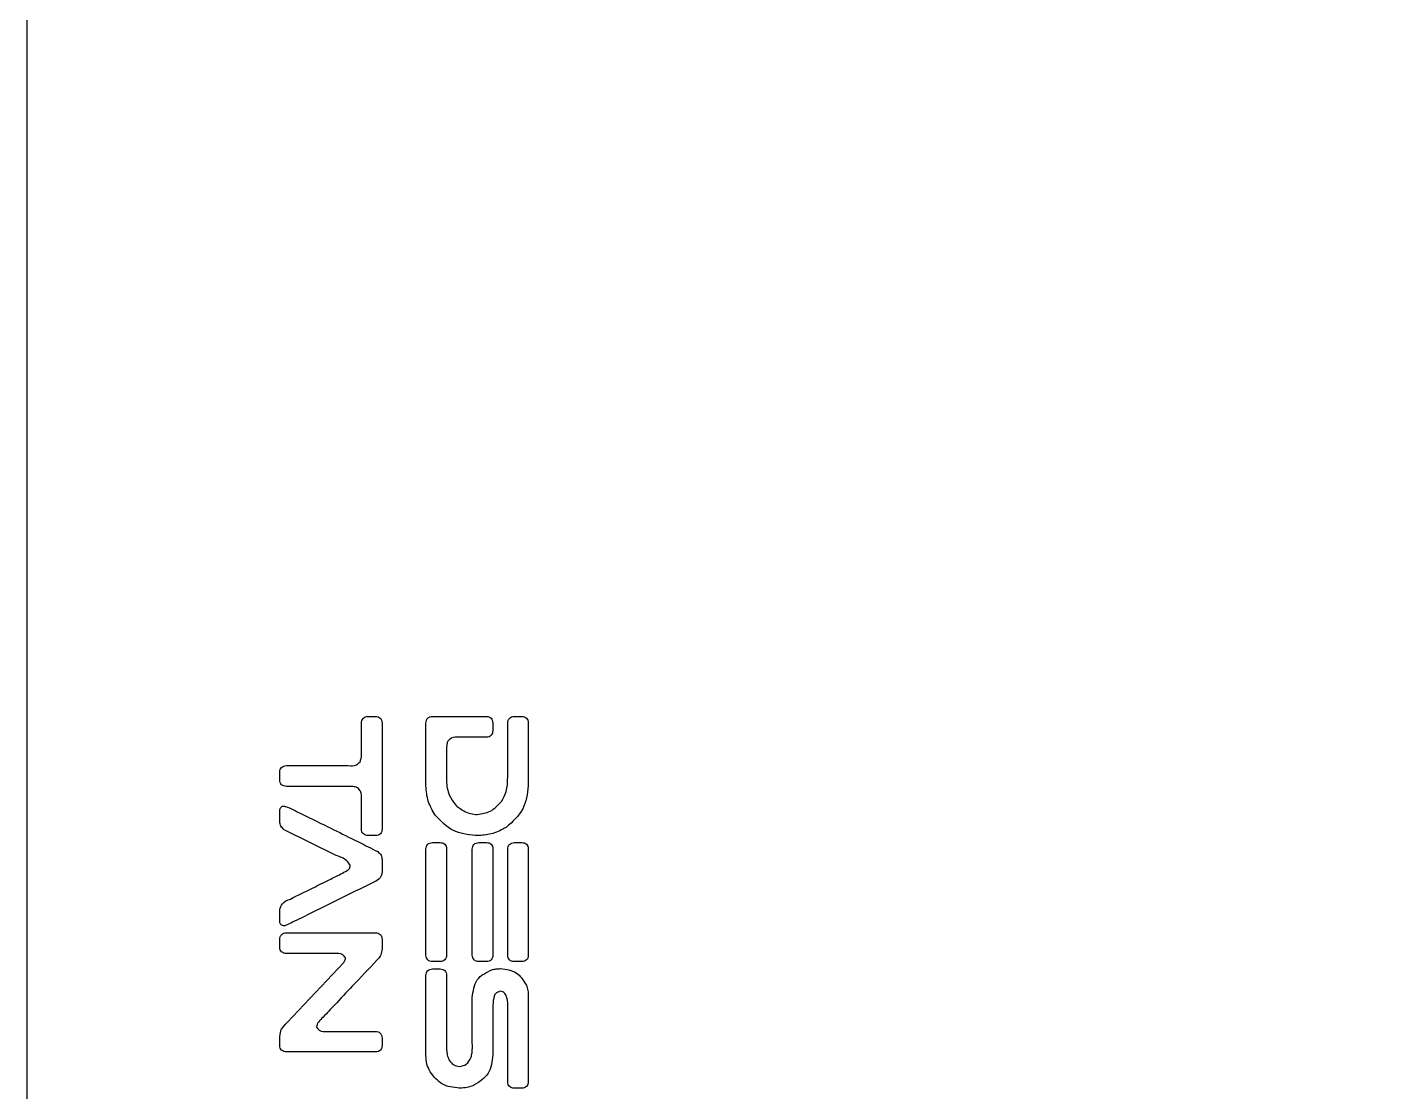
# Model space of a CAD drawing. Header units: millimetres. Extents: x -102 to 10, y -78 to 10.
# Drawn here: x -102.15 to -74.11, y -55.96 to -34.12 of the extents above; entities that cross this region are included whole.
import ezdxf

# ---------------------------------------------------------------- set-up
doc = ezdxf.new("R2010")
doc.units = ezdxf.units.MM
doc.layers.get('0').update_dxf_attribs({"linetype": 'CONTINUOUS'})

msp = doc.modelspace()

# ---------------------------------------------------------------- linework, layer by layer
for p, q in [((-95.293, -49.001), (-95.293, -48.395)), ((-95.158, -48.26), (-95.005, -48.26)), ((-94.87, -48.395), (-94.87, -50.567)), ((-93.97, -49.685), (-93.97, -48.395)), ((-93.836, -48.26), (-92.731, -48.26)), ((-92.599, -48.395), (-92.599, -48.551)), ((-92.293, -49.511), (-92.293, -48.395)), ((-92.158, -48.26), (-92.005, -48.26)), ((-91.87, -48.395), (-91.87, -49.682)), ((-92.731, -48.686), (-93.28, -48.686)), ((-93.547, -48.953), (-93.547, -49.418)), ((-96.835, -49.268), (-95.563, -49.268)), ((-96.97, -49.559), (-96.97, -49.403)), ((-95.563, -49.694), (-96.835, -49.694)), ((-96.916, -50.099), (-96.895, -50.096)), ((-96.895, -50.096), (-96.88, -50.096)), ((-95.293, -50.567), (-95.293, -49.961)), ((-96.97, -50.417), (-96.97, -50.198)), ((-95.812, -51.11), (-96.877, -50.582)), ((-95.005, -50.702), (-95.158, -50.702)), ((-92.881, -50.702), (-92.959, -50.702)), ((-93.97, -53.153), (-93.97, -50.981)), ((-93.836, -50.846), (-93.681, -50.846)), ((-93.547, -50.981), (-93.547, -53.153)), ((-93.019, -53.153), (-93.019, -50.981)), ((-92.884, -50.846), (-92.728, -50.846)), ((-92.596, -50.981), (-92.596, -53.153)), ((-92.293, -53.153), (-92.293, -50.981)), ((-92.158, -50.846), (-92.005, -50.846)), ((-91.87, -50.981), (-91.87, -53.153)), ((-94.87, -51.203), (-94.87, -51.446)), ((-95.524, -51.338), (-95.524, -51.311)), ((-96.97, -52.451), (-96.97, -52.229)), ((-96.88, -52.553), (-96.895, -52.553)), ((-96.835, -52.697), (-95.005, -52.697)), ((-96.97, -52.988), (-96.97, -52.832)), ((-94.87, -52.832), (-94.87, -53.024)), ((-95.851, -53.123), (-96.835, -53.123)), ((-96.817, -54.539), (-95.653, -53.306)), ((-93.681, -53.288), (-93.836, -53.288)), ((-93.836, -53.438), (-93.681, -53.438)), ((-92.728, -53.288), (-92.884, -53.288)), ((-92.446, -53.432), (-92.44, -53.432)), ((-92.005, -53.288), (-92.158, -53.288)), ((-93.97, -55.214), (-93.97, -53.573)), ((-93.547, -53.573), (-93.547, -54.956)), ((-93.019, -54.956), (-93.019, -54.026)), ((-91.87, -54.002), (-91.87, -55.751)), ((-92.596, -54.266), (-92.596, -55.202)), ((-92.293, -55.751), (-92.293, -54.242)), ((-96.97, -55.004), (-96.97, -54.821)), ((-95.983, -54.719), (-95.005, -54.719)), ((-94.87, -54.851), (-94.87, -55.004)), ((-95.005, -55.139), (-96.835, -55.139)), ((-93.277, -55.883), (-93.286, -55.883)), ((-92.005, -55.883), (-92.158, -55.883))]:
    msp.add_line(p, q)
msp.add_lwpolyline([(-102.15, 10), (10, 10), (10, -78.25), (-102.15, -78.25)], close=True)
for points, knots in [([(-95.293, -48.395), (-95.292, -48.377), (-95.289, -48.342), (-95.269, -48.313), (-95.258, -48.299)], [0, 0, 0, 0, 0.00532038, 0.01038177, 0.01038177, 0.01038177, 0.01038177]), ([(-95.258, -48.299), (-95.245, -48.288), (-95.216, -48.263), (-95.178, -48.261), (-95.158, -48.26)], [0, 0, 0, 0, 0.00514898, 0.01104269, 0.01104269, 0.01104269, 0.01104269]), ([(-95.005, -48.26), (-94.986, -48.261), (-94.95, -48.263), (-94.921, -48.284), (-94.907, -48.295)], [0, 0, 0, 0, 0.00550549, 0.01053468, 0.01053468, 0.01053468, 0.01053468]), ([(-94.907, -48.295), (-94.897, -48.308), (-94.873, -48.337), (-94.871, -48.375), (-94.87, -48.395)], [0, 0, 0, 0, 0.00508592, 0.01097354, 0.01097354, 0.01097354, 0.01097354]), ([(-93.97, -48.395), (-93.969, -48.376), (-93.967, -48.34), (-93.946, -48.311), (-93.936, -48.298)], [0, 0, 0, 0, 0.00550456, 0.01052474, 0.01052474, 0.01052474, 0.01052474]), ([(-93.936, -48.298), (-93.922, -48.287), (-93.893, -48.263), (-93.856, -48.261), (-93.836, -48.26)], [0, 0, 0, 0, 0.00506154, 0.01090866, 0.01090866, 0.01090866, 0.01090866]), ([(-92.731, -48.26), (-92.712, -48.261), (-92.677, -48.263), (-92.648, -48.284), (-92.635, -48.295)], [0, 0, 0, 0, 0.00546846, 0.01040153, 0.01040153, 0.01040153, 0.01040153]), ([(-92.635, -48.295), (-92.625, -48.308), (-92.602, -48.338), (-92.6, -48.375), (-92.599, -48.395)], [0, 0, 0, 0, 0.00502458, 0.01090635, 0.01090635, 0.01090635, 0.01090635]), ([(-92.293, -48.395), (-92.292, -48.377), (-92.289, -48.342), (-92.269, -48.313), (-92.259, -48.299)], [0, 0, 0, 0, 0.00532038, 0.01038177, 0.01038177, 0.01038177, 0.01038177]), ([(-92.259, -48.299), (-92.245, -48.288), (-92.216, -48.263), (-92.178, -48.261), (-92.158, -48.26)], [0, 0, 0, 0, 0.00514898, 0.01104269, 0.01104269, 0.01104269, 0.01104269]), ([(-92.005, -48.26), (-91.986, -48.261), (-91.95, -48.263), (-91.921, -48.284), (-91.908, -48.295)], [0, 0, 0, 0, 0.00550549, 0.01053468, 0.01053468, 0.01053468, 0.01053468]), ([(-91.908, -48.295), (-91.897, -48.308), (-91.873, -48.337), (-91.871, -48.375), (-91.87, -48.395)], [0, 0, 0, 0, 0.00508592, 0.01097354, 0.01097354, 0.01097354, 0.01097354]), ([(-93.52, -48.764), (-93.525, -48.774), (-93.536, -48.797), (-93.539, -48.822), (-93.541, -48.836)], [0, 0, 0, 0, 0.0032597, 0.007539958, 0.007539958, 0.007539958, 0.007539958]), ([(-93.28, -48.686), (-93.339, -48.683), (-93.432, -48.679), (-93.497, -48.742), (-93.52, -48.764)], [0, 0, 0, 0, 0.01676381, 0.02615769, 0.02615769, 0.02615769, 0.02615769]), ([(-92.632, -48.647), (-92.645, -48.658), (-92.673, -48.683), (-92.711, -48.685), (-92.731, -48.686)], [0, 0, 0, 0, 0.0050568, 0.01091353, 0.01091353, 0.01091353, 0.01091353]), ([(-92.599, -48.551), (-92.6, -48.569), (-92.603, -48.604), (-92.622, -48.633), (-92.632, -48.647)], [0, 0, 0, 0, 0.00531443, 0.01031924, 0.01031924, 0.01031924, 0.01031924]), ([(-95.323, -49.19), (-95.314, -49.166), (-95.292, -49.106), (-95.293, -49.041), (-95.293, -49.001)], [0, 0, 0, 0, 0.00747182, 0.01927068, 0.01927068, 0.01927068, 0.01927068]), ([(-93.541, -48.836), (-93.543, -48.854), (-93.547, -48.893), (-93.547, -48.932), (-93.547, -48.953)], [0, 0, 0, 0, 0.00534398, 0.01172074, 0.01172074, 0.01172074, 0.01172074]), ([(-96.97, -49.403), (-96.969, -49.384), (-96.967, -49.349), (-96.947, -49.319), (-96.937, -49.306)], [0, 0, 0, 0, 0.00549973, 0.01047198, 0.01047198, 0.01047198, 0.01047198]), ([(-96.937, -49.306), (-96.924, -49.295), (-96.894, -49.271), (-96.856, -49.269), (-96.835, -49.268)], [0, 0, 0, 0, 0.00505472, 0.01112752, 0.01112752, 0.01112752, 0.01112752]), ([(-95.563, -49.268), (-95.504, -49.271), (-95.411, -49.275), (-95.346, -49.212), (-95.323, -49.19)], [0, 0, 0, 0, 0.01676379, 0.02615767, 0.02615767, 0.02615767, 0.02615767]), ([(-96.931, -49.66), (-96.942, -49.646), (-96.967, -49.617), (-96.969, -49.579), (-96.97, -49.559)], [0, 0, 0, 0, 0.00514898, 0.01104269, 0.01104269, 0.01104269, 0.01104269]), ([(-93.547, -49.418), (-93.55, -49.524), (-93.555, -49.683), (-93.504, -49.833), (-93.487, -49.883)], [0, 0, 0, 0, 0.03131111, 0.04719021, 0.04719021, 0.04719021, 0.04719021]), ([(-92.419, -50.003), (-92.383, -49.937), (-92.298, -49.785), (-92.295, -49.61), (-92.293, -49.511)], [0, 0, 0, 0, 0.02235541, 0.05147705, 0.05147705, 0.05147705, 0.05147705]), ([(-96.835, -49.694), (-96.853, -49.693), (-96.888, -49.69), (-96.917, -49.67), (-96.931, -49.66)], [0, 0, 0, 0, 0.00532037, 0.01038176, 0.01038176, 0.01038176, 0.01038176]), ([(-95.446, -49.7), (-95.464, -49.698), (-95.503, -49.694), (-95.542, -49.694), (-95.563, -49.694)], [0, 0, 0, 0, 0.00534397, 0.01172073, 0.01172073, 0.01172073, 0.01172073]), ([(-95.374, -49.721), (-95.384, -49.716), (-95.407, -49.705), (-95.432, -49.702), (-95.446, -49.7)], [0, 0, 0, 0, 0.003259704, 0.007539958, 0.007539958, 0.007539958, 0.007539958]), ([(-95.293, -49.961), (-95.291, -49.902), (-95.287, -49.808), (-95.351, -49.744), (-95.374, -49.721)], [0, 0, 0, 0, 0.0167727, 0.02630832, 0.02630832, 0.02630832, 0.02630832]), ([(-93.778, -50.285), (-93.834, -50.192), (-93.945, -50.006), (-93.962, -49.791), (-93.97, -49.685)], [0, 0, 0, 0, 0.03219939, 0.06376645, 0.06376645, 0.06376645, 0.06376645]), ([(-93.487, -49.883), (-93.453, -49.946), (-93.383, -50.076), (-93.259, -50.156), (-93.195, -50.198)], [0, 0, 0, 0, 0.02096442, 0.04354782, 0.04354782, 0.04354782, 0.04354782]), ([(-91.87, -49.682), (-91.891, -49.848), (-91.933, -50.19), (-92.191, -50.417), (-92.323, -50.534)], [0, 0, 0, 0, 0.04858825, 0.09952452, 0.09952452, 0.09952452, 0.09952452]), ([(-96.97, -50.198), (-96.968, -50.176), (-96.965, -50.135), (-96.932, -50.11), (-96.916, -50.099)], [0, 0, 0, 0, 0.00622318, 0.01179393, 0.01179393, 0.01179393, 0.01179393]), ([(-96.88, -50.096), (-96.85, -50.105), (-96.757, -50.133), (-96.671, -50.181), (-96.613, -50.213)], [0, 0, 0, 0, 0.00939208, 0.02921507, 0.02921507, 0.02921507, 0.02921507]), ([(-92.916, -50.27), (-92.824, -50.256), (-92.627, -50.227), (-92.492, -50.081), (-92.419, -50.003)], [0, 0, 0, 0, 0.02707403, 0.05786028, 0.05786028, 0.05786028, 0.05786028]), ([(-96.877, -50.582), (-96.904, -50.559), (-96.956, -50.516), (-96.966, -50.449), (-96.97, -50.417)], [0, 0, 0, 0, 0.0101873, 0.0195554, 0.0195554, 0.0195554, 0.0195554]), ([(-96.613, -50.213), (-96.403, -50.316), (-96.031, -50.498), (-95.66, -50.682), (-95.498, -50.762)], [0, 0, 0, 0, 0.0703039, 0.1242383, 0.1242383, 0.1242383, 0.1242383]), ([(-92.959, -50.702), (-93.116, -50.683), (-93.439, -50.643), (-93.663, -50.407), (-93.778, -50.285)], [0, 0, 0, 0, 0.04597261, 0.09451529, 0.09451529, 0.09451529, 0.09451529]), ([(-93.195, -50.198), (-93.15, -50.219), (-93.061, -50.26), (-92.964, -50.267), (-92.916, -50.27)], [0, 0, 0, 0, 0.01477964, 0.02910102, 0.02910102, 0.02910102, 0.02910102]), ([(-95.254, -50.668), (-95.265, -50.654), (-95.29, -50.625), (-95.292, -50.587), (-95.293, -50.567)], [0, 0, 0, 0, 0.00514899, 0.01104269, 0.01104269, 0.01104269, 0.01104269]), ([(-95.158, -50.702), (-95.176, -50.701), (-95.211, -50.698), (-95.24, -50.678), (-95.254, -50.668)], [0, 0, 0, 0, 0.00532038, 0.01038176, 0.01038176, 0.01038176, 0.01038176]), ([(-94.904, -50.665), (-94.918, -50.675), (-94.947, -50.699), (-94.985, -50.701), (-95.005, -50.702)], [0, 0, 0, 0, 0.00508592, 0.01097355, 0.01097355, 0.01097355, 0.01097355]), ([(-94.87, -50.567), (-94.871, -50.586), (-94.873, -50.622), (-94.894, -50.651), (-94.904, -50.665)], [0, 0, 0, 0, 0.00550547, 0.01053467, 0.01053467, 0.01053467, 0.01053467]), ([(-92.323, -50.534), (-92.412, -50.583), (-92.586, -50.679), (-92.784, -50.694), (-92.881, -50.702)], [0, 0, 0, 0, 0.03006742, 0.05887523, 0.05887523, 0.05887523, 0.05887523]), ([(-95.498, -50.762), (-95.385, -50.818), (-95.206, -50.908), (-95.026, -50.998), (-94.96, -51.032)], [0, 0, 0, 0, 0.0379349, 0.06023983, 0.06023983, 0.06023983, 0.06023983]), ([(-93.97, -50.981), (-93.969, -50.962), (-93.967, -50.926), (-93.946, -50.897), (-93.936, -50.884)], [0, 0, 0, 0, 0.00550456, 0.01052475, 0.01052475, 0.01052475, 0.01052475]), ([(-93.936, -50.884), (-93.922, -50.873), (-93.893, -50.849), (-93.856, -50.847), (-93.836, -50.846)], [0, 0, 0, 0, 0.00506154, 0.01090866, 0.01090866, 0.01090866, 0.01090866]), ([(-93.681, -50.846), (-93.662, -50.847), (-93.627, -50.849), (-93.598, -50.87), (-93.584, -50.881)], [0, 0, 0, 0, 0.00546788, 0.01047146, 0.01047146, 0.01047146, 0.01047146]), ([(-93.584, -50.881), (-93.573, -50.894), (-93.55, -50.923), (-93.548, -50.961), (-93.547, -50.981)], [0, 0, 0, 0, 0.00507525, 0.01096185, 0.01096185, 0.01096185, 0.01096185]), ([(-93.019, -50.981), (-93.018, -50.962), (-93.016, -50.926), (-92.995, -50.897), (-92.985, -50.884)], [0, 0, 0, 0, 0.00550547, 0.01053468, 0.01053468, 0.01053468, 0.01053468]), ([(-92.985, -50.884), (-92.971, -50.873), (-92.942, -50.849), (-92.904, -50.847), (-92.884, -50.846)], [0, 0, 0, 0, 0.00508591, 0.01097354, 0.01097354, 0.01097354, 0.01097354]), ([(-92.728, -50.846), (-92.709, -50.847), (-92.674, -50.849), (-92.645, -50.87), (-92.632, -50.881)], [0, 0, 0, 0, 0.00546844, 0.0104015, 0.0104015, 0.0104015, 0.0104015]), ([(-92.632, -50.881), (-92.622, -50.894), (-92.599, -50.924), (-92.597, -50.961), (-92.596, -50.981)], [0, 0, 0, 0, 0.00502458, 0.01090634, 0.01090634, 0.01090634, 0.01090634]), ([(-92.293, -50.981), (-92.292, -50.963), (-92.289, -50.928), (-92.269, -50.899), (-92.259, -50.885)], [0, 0, 0, 0, 0.00532038, 0.01038178, 0.01038178, 0.01038178, 0.01038178]), ([(-92.259, -50.885), (-92.245, -50.874), (-92.216, -50.849), (-92.178, -50.847), (-92.158, -50.846)], [0, 0, 0, 0, 0.00514898, 0.01104269, 0.01104269, 0.01104269, 0.01104269]), ([(-92.005, -50.846), (-91.986, -50.847), (-91.95, -50.849), (-91.921, -50.87), (-91.908, -50.881)], [0, 0, 0, 0, 0.00550549, 0.01053468, 0.01053468, 0.01053468, 0.01053468]), ([(-91.908, -50.881), (-91.897, -50.894), (-91.873, -50.923), (-91.871, -50.961), (-91.87, -50.981)], [0, 0, 0, 0, 0.00508592, 0.01097353, 0.01097353, 0.01097353, 0.01097353]), ([(-95.524, -51.311), (-95.546, -51.279), (-95.615, -51.179), (-95.733, -51.138), (-95.812, -51.11)], [0, 0, 0, 0, 0.01158427, 0.03583527, 0.03583527, 0.03583527, 0.03583527]), ([(-94.96, -51.032), (-94.934, -51.054), (-94.88, -51.098), (-94.873, -51.168), (-94.87, -51.203)], [0, 0, 0, 0, 0.00981468, 0.02004031, 0.02004031, 0.02004031, 0.02004031]), ([(-95.953, -51.608), (-95.874, -51.569), (-95.752, -51.508), (-95.63, -51.445), (-95.587, -51.422)], [0, 0, 0, 0, 0.02636333, 0.04105566, 0.04105566, 0.04105566, 0.04105566]), ([(-95.587, -51.422), (-95.569, -51.408), (-95.54, -51.385), (-95.528, -51.351), (-95.524, -51.338)], [0, 0, 0, 0, 0.00662934, 0.01069666, 0.01069666, 0.01069666, 0.01069666]), ([(-94.87, -51.446), (-94.879, -51.492), (-94.897, -51.591), (-94.989, -51.633), (-95.038, -51.656)], [0, 0, 0, 0, 0.01328157, 0.0284249, 0.0284249, 0.0284249, 0.0284249]), ([(-96.751, -52.004), (-96.599, -51.929), (-96.333, -51.798), (-96.067, -51.665), (-95.953, -51.608)], [0, 0, 0, 0, 0.05071443, 0.08908542, 0.08908542, 0.08908542, 0.08908542]), ([(-95.038, -51.656), (-95.293, -51.783), (-95.733, -52.001), (-96.174, -52.219), (-96.359, -52.31)], [0, 0, 0, 0, 0.0854294, 0.1474476, 0.1474476, 0.1474476, 0.1474476]), ([(-96.97, -52.229), (-96.956, -52.182), (-96.924, -52.071), (-96.814, -52.029), (-96.751, -52.004)], [0, 0, 0, 0, 0.01394473, 0.03300744, 0.03300744, 0.03300744, 0.03300744]), ([(-96.359, -52.31), (-96.475, -52.367), (-96.638, -52.448), (-96.803, -52.525), (-96.85, -52.547)], [0, 0, 0, 0, 0.03877501, 0.05447696, 0.05447696, 0.05447696, 0.05447696]), ([(-96.895, -52.553), (-96.917, -52.545), (-96.963, -52.528), (-96.968, -52.478), (-96.97, -52.451)], [0, 0, 0, 0, 0.00644692, 0.01374201, 0.01374201, 0.01374201, 0.01374201]), ([(-96.935, -52.735), (-96.922, -52.724), (-96.893, -52.7), (-96.855, -52.698), (-96.835, -52.697)], [0, 0, 0, 0, 0.00508591, 0.01097353, 0.01097353, 0.01097353, 0.01097353]), ([(-96.85, -52.547), (-96.855, -52.549), (-96.865, -52.552), (-96.875, -52.553), (-96.88, -52.553)], [0, 0, 0, 0, 0.001710272, 0.003068562, 0.003068562, 0.003068562, 0.003068562]), ([(-95.005, -52.697), (-94.986, -52.698), (-94.95, -52.7), (-94.921, -52.721), (-94.907, -52.732)], [0, 0, 0, 0, 0.00550549, 0.0105347, 0.0105347, 0.0105347, 0.0105347]), ([(-96.97, -52.832), (-96.969, -52.813), (-96.967, -52.777), (-96.946, -52.748), (-96.935, -52.735)], [0, 0, 0, 0, 0.00550548, 0.01053468, 0.01053468, 0.01053468, 0.01053468]), ([(-96.931, -53.089), (-96.942, -53.075), (-96.967, -53.046), (-96.969, -53.008), (-96.97, -52.988)], [0, 0, 0, 0, 0.00514898, 0.01104269, 0.01104269, 0.01104269, 0.01104269]), ([(-94.907, -52.732), (-94.897, -52.745), (-94.873, -52.774), (-94.871, -52.812), (-94.87, -52.832)], [0, 0, 0, 0, 0.00508592, 0.01097353, 0.01097353, 0.01097353, 0.01097353]), ([(-96.835, -53.123), (-96.853, -53.122), (-96.888, -53.119), (-96.917, -53.099), (-96.931, -53.089)], [0, 0, 0, 0, 0.00532037, 0.01038176, 0.01038176, 0.01038176, 0.01038176]), ([(-95.62, -53.213), (-95.638, -53.187), (-95.69, -53.111), (-95.787, -53.118), (-95.851, -53.123)], [0, 0, 0, 0, 0.00888332, 0.02635381, 0.02635381, 0.02635381, 0.02635381]), ([(-94.978, -53.261), (-95.146, -53.438), (-95.436, -53.744), (-95.726, -54.05), (-95.848, -54.179)], [0, 0, 0, 0, 0.0732104, 0.1264763, 0.1264763, 0.1264763, 0.1264763]), ([(-95.653, -53.306), (-95.643, -53.289), (-95.627, -53.259), (-95.622, -53.226), (-95.62, -53.213)], [0, 0, 0, 0, 0.005872089, 0.009931804, 0.009931804, 0.009931804, 0.009931804]), ([(-94.87, -53.024), (-94.875, -53.067), (-94.886, -53.158), (-94.947, -53.226), (-94.978, -53.261)], [0, 0, 0, 0, 0.01281271, 0.02661455, 0.02661455, 0.02661455, 0.02661455]), ([(-93.931, -53.254), (-93.943, -53.24), (-93.967, -53.211), (-93.969, -53.173), (-93.97, -53.153)], [0, 0, 0, 0, 0.00513703, 0.01102957, 0.01102957, 0.01102957, 0.01102957]), ([(-93.836, -53.288), (-93.854, -53.287), (-93.889, -53.284), (-93.917, -53.264), (-93.931, -53.254)], [0, 0, 0, 0, 0.00528567, 0.01032092, 0.01032092, 0.01032092, 0.01032092]), ([(-93.581, -53.249), (-93.595, -53.26), (-93.623, -53.285), (-93.661, -53.287), (-93.681, -53.288)], [0, 0, 0, 0, 0.00512489, 0.01097814, 0.01097814, 0.01097814, 0.01097814]), ([(-93.547, -53.153), (-93.548, -53.171), (-93.551, -53.206), (-93.571, -53.235), (-93.581, -53.249)], [0, 0, 0, 0, 0.00531944, 0.01037187, 0.01037187, 0.01037187, 0.01037187]), ([(-92.98, -53.254), (-92.991, -53.24), (-93.016, -53.211), (-93.018, -53.173), (-93.019, -53.153)], [0, 0, 0, 0, 0.00514898, 0.01104268, 0.01104268, 0.01104268, 0.01104268]), ([(-92.884, -53.288), (-92.902, -53.287), (-92.937, -53.284), (-92.966, -53.264), (-92.98, -53.254)], [0, 0, 0, 0, 0.00532038, 0.01038178, 0.01038178, 0.01038178, 0.01038178]), ([(-92.629, -53.249), (-92.642, -53.26), (-92.67, -53.285), (-92.708, -53.287), (-92.728, -53.288)], [0, 0, 0, 0, 0.00505679, 0.01091351, 0.01091351, 0.01091351, 0.01091351]), ([(-92.596, -53.153), (-92.597, -53.171), (-92.6, -53.206), (-92.619, -53.235), (-92.629, -53.249)], [0, 0, 0, 0, 0.00531443, 0.01031925, 0.01031925, 0.01031925, 0.01031925]), ([(-92.254, -53.254), (-92.265, -53.24), (-92.29, -53.211), (-92.292, -53.173), (-92.293, -53.153)], [0, 0, 0, 0, 0.00514899, 0.01104269, 0.01104269, 0.01104269, 0.01104269]), ([(-92.158, -53.288), (-92.176, -53.287), (-92.211, -53.284), (-92.24, -53.264), (-92.254, -53.254)], [0, 0, 0, 0, 0.00532038, 0.01038178, 0.01038178, 0.01038178, 0.01038178]), ([(-91.905, -53.251), (-91.918, -53.261), (-91.947, -53.285), (-91.985, -53.287), (-92.005, -53.288)], [0, 0, 0, 0, 0.00508593, 0.01097356, 0.01097356, 0.01097356, 0.01097356]), ([(-91.87, -53.153), (-91.871, -53.172), (-91.873, -53.208), (-91.894, -53.237), (-91.905, -53.251)], [0, 0, 0, 0, 0.00550547, 0.01053465, 0.01053465, 0.01053465, 0.01053465]), ([(-93.97, -53.573), (-93.969, -53.554), (-93.967, -53.518), (-93.946, -53.489), (-93.936, -53.476)], [0, 0, 0, 0, 0.00550456, 0.01052475, 0.01052475, 0.01052475, 0.01052475]), ([(-93.936, -53.476), (-93.922, -53.465), (-93.893, -53.441), (-93.856, -53.439), (-93.836, -53.438)], [0, 0, 0, 0, 0.00506154, 0.01090866, 0.01090866, 0.01090866, 0.01090866]), ([(-93.681, -53.438), (-93.662, -53.439), (-93.627, -53.441), (-93.598, -53.462), (-93.584, -53.473)], [0, 0, 0, 0, 0.00546787, 0.01047149, 0.01047149, 0.01047149, 0.01047149]), ([(-93.584, -53.473), (-93.573, -53.486), (-93.55, -53.515), (-93.548, -53.553), (-93.547, -53.573)], [0, 0, 0, 0, 0.00507523, 0.01096185, 0.01096185, 0.01096185, 0.01096185]), ([(-93.019, -54.026), (-93.002, -53.892), (-92.969, -53.625), (-92.728, -53.508), (-92.608, -53.45)], [0, 0, 0, 0, 0.03787057, 0.07525375, 0.07525375, 0.07525375, 0.07525375]), ([(-92.608, -53.45), (-92.581, -53.445), (-92.528, -53.434), (-92.473, -53.433), (-92.446, -53.432)], [0, 0, 0, 0, 0.00821173, 0.01632421, 0.01632421, 0.01632421, 0.01632421]), ([(-92.44, -53.432), (-92.325, -53.446), (-92.093, -53.476), (-91.971, -53.674), (-91.909, -53.774)], [0, 0, 0, 0, 0.03300179, 0.0662948, 0.0662948, 0.0662948, 0.0662948]), ([(-91.909, -53.774), (-91.898, -53.809), (-91.874, -53.883), (-91.871, -53.961), (-91.87, -54.002)], [0, 0, 0, 0, 0.01104435, 0.0232334, 0.0232334, 0.0232334, 0.0232334]), ([(-92.587, -54.065), (-92.59, -54.091), (-92.596, -54.158), (-92.596, -54.225), (-92.596, -54.266)], [0, 0, 0, 0, 0.00790384, 0.02013094, 0.02013094, 0.02013094, 0.02013094]), ([(-92.446, -53.897), (-92.481, -53.907), (-92.562, -53.931), (-92.578, -54.016), (-92.587, -54.065)], [0, 0, 0, 0, 0.0101361, 0.02364631, 0.02364631, 0.02364631, 0.02364631]), ([(-92.35, -53.939), (-92.363, -53.927), (-92.389, -53.901), (-92.427, -53.898), (-92.446, -53.897)], [0, 0, 0, 0, 0.00513078, 0.01077923, 0.01077923, 0.01077923, 0.01077923]), ([(-92.293, -54.242), (-92.289, -54.169), (-92.283, -54.062), (-92.334, -53.969), (-92.35, -53.939)], [0, 0, 0, 0, 0.02127276, 0.03130431, 0.03130431, 0.03130431, 0.03130431]), ([(-95.848, -54.179), (-95.925, -54.261), (-96.035, -54.377), (-96.145, -54.495), (-96.178, -54.53)], [0, 0, 0, 0, 0.03369107, 0.04817694, 0.04817694, 0.04817694, 0.04817694]), ([(-96.97, -54.821), (-96.962, -54.77), (-96.944, -54.658), (-96.862, -54.581), (-96.817, -54.539)], [0, 0, 0, 0, 0.01518954, 0.03290748, 0.03290748, 0.03290748, 0.03290748]), ([(-96.178, -54.53), (-96.188, -54.548), (-96.207, -54.579), (-96.214, -54.614), (-96.217, -54.629)], [0, 0, 0, 0, 0.00613808, 0.01070384, 0.01070384, 0.01070384, 0.01070384]), ([(-96.217, -54.629), (-96.199, -54.655), (-96.146, -54.731), (-96.048, -54.724), (-95.983, -54.719)], [0, 0, 0, 0, 0.00893224, 0.02662587, 0.02662587, 0.02662587, 0.02662587]), ([(-95.005, -54.719), (-94.987, -54.72), (-94.952, -54.723), (-94.923, -54.742), (-94.909, -54.752)], [0, 0, 0, 0, 0.00531443, 0.01031926, 0.01031926, 0.01031926, 0.01031926]), ([(-94.909, -54.752), (-94.898, -54.765), (-94.873, -54.793), (-94.871, -54.831), (-94.87, -54.851)], [0, 0, 0, 0, 0.0050568, 0.01091356, 0.01091356, 0.01091356, 0.01091356]), ([(-96.931, -55.105), (-96.942, -55.091), (-96.967, -55.062), (-96.969, -55.024), (-96.97, -55.004)], [0, 0, 0, 0, 0.00514896, 0.01104269, 0.01104269, 0.01104269, 0.01104269]), ([(-96.835, -55.139), (-96.853, -55.138), (-96.888, -55.135), (-96.917, -55.115), (-96.931, -55.105)], [0, 0, 0, 0, 0.00532037, 0.01038174, 0.01038174, 0.01038174, 0.01038174]), ([(-94.904, -55.102), (-94.918, -55.112), (-94.947, -55.136), (-94.985, -55.138), (-95.005, -55.139)], [0, 0, 0, 0, 0.00508593, 0.01097355, 0.01097355, 0.01097355, 0.01097355]), ([(-94.87, -55.004), (-94.871, -55.023), (-94.873, -55.059), (-94.894, -55.088), (-94.904, -55.102)], [0, 0, 0, 0, 0.00550547, 0.01053468, 0.01053468, 0.01053468, 0.01053468]), ([(-93.886, -55.547), (-93.91, -55.495), (-93.96, -55.39), (-93.967, -55.273), (-93.97, -55.214)], [0, 0, 0, 0, 0.0170329, 0.03463364, 0.03463364, 0.03463364, 0.03463364]), ([(-93.547, -54.956), (-93.55, -55.039), (-93.555, -55.161), (-93.508, -55.273), (-93.493, -55.31)], [0, 0, 0, 0, 0.02433797, 0.03616214, 0.03616214, 0.03616214, 0.03616214]), ([(-93.043, -55.25), (-93.036, -55.219), (-93.015, -55.123), (-93.017, -55.023), (-93.019, -54.956)], [0, 0, 0, 0, 0.0094746, 0.02958365, 0.02958365, 0.02958365, 0.02958365]), ([(-92.596, -55.202), (-92.613, -55.337), (-92.647, -55.609), (-92.879, -55.755), (-92.995, -55.829)], [0, 0, 0, 0, 0.03873151, 0.07790209, 0.07790209, 0.07790209, 0.07790209]), ([(-93.493, -55.31), (-93.464, -55.348), (-93.41, -55.419), (-93.323, -55.432), (-93.282, -55.439)], [0, 0, 0, 0, 0.01356123, 0.02561513, 0.02561513, 0.02561513, 0.02561513]), ([(-93.282, -55.439), (-93.231, -55.429), (-93.122, -55.406), (-93.071, -55.305), (-93.043, -55.25)], [0, 0, 0, 0, 0.0145898, 0.03195586, 0.03195586, 0.03195586, 0.03195586]), ([(-93.286, -55.883), (-93.409, -55.869), (-93.656, -55.841), (-93.809, -55.645), (-93.886, -55.547)], [0, 0, 0, 0, 0.03565365, 0.07139806, 0.07139806, 0.07139806, 0.07139806]), ([(-92.254, -55.85), (-92.265, -55.837), (-92.29, -55.809), (-92.292, -55.771), (-92.293, -55.751)], [0, 0, 0, 0, 0.00505681, 0.01091351, 0.01091351, 0.01091351, 0.01091351]), ([(-91.87, -55.751), (-91.871, -55.769), (-91.874, -55.804), (-91.894, -55.832), (-91.905, -55.846)], [0, 0, 0, 0, 0.00528342, 0.01024838, 0.01024838, 0.01024838, 0.01024838]), ([(-92.995, -55.829), (-93.039, -55.845), (-93.13, -55.877), (-93.227, -55.881), (-93.277, -55.883)], [0, 0, 0, 0, 0.01395081, 0.02886205, 0.02886205, 0.02886205, 0.02886205]), ([(-92.158, -55.883), (-92.176, -55.882), (-92.211, -55.879), (-92.24, -55.86), (-92.254, -55.85)], [0, 0, 0, 0, 0.00531443, 0.01031925, 0.01031925, 0.01031925, 0.01031925]), ([(-91.905, -55.846), (-91.918, -55.856), (-91.947, -55.88), (-91.985, -55.882), (-92.005, -55.883)], [0, 0, 0, 0, 0.00508593, 0.01097356, 0.01097356, 0.01097356, 0.01097356])]:
    msp.add_open_spline(points, degree=3, knots=knots)

doc.saveas('drawing.dxf')
